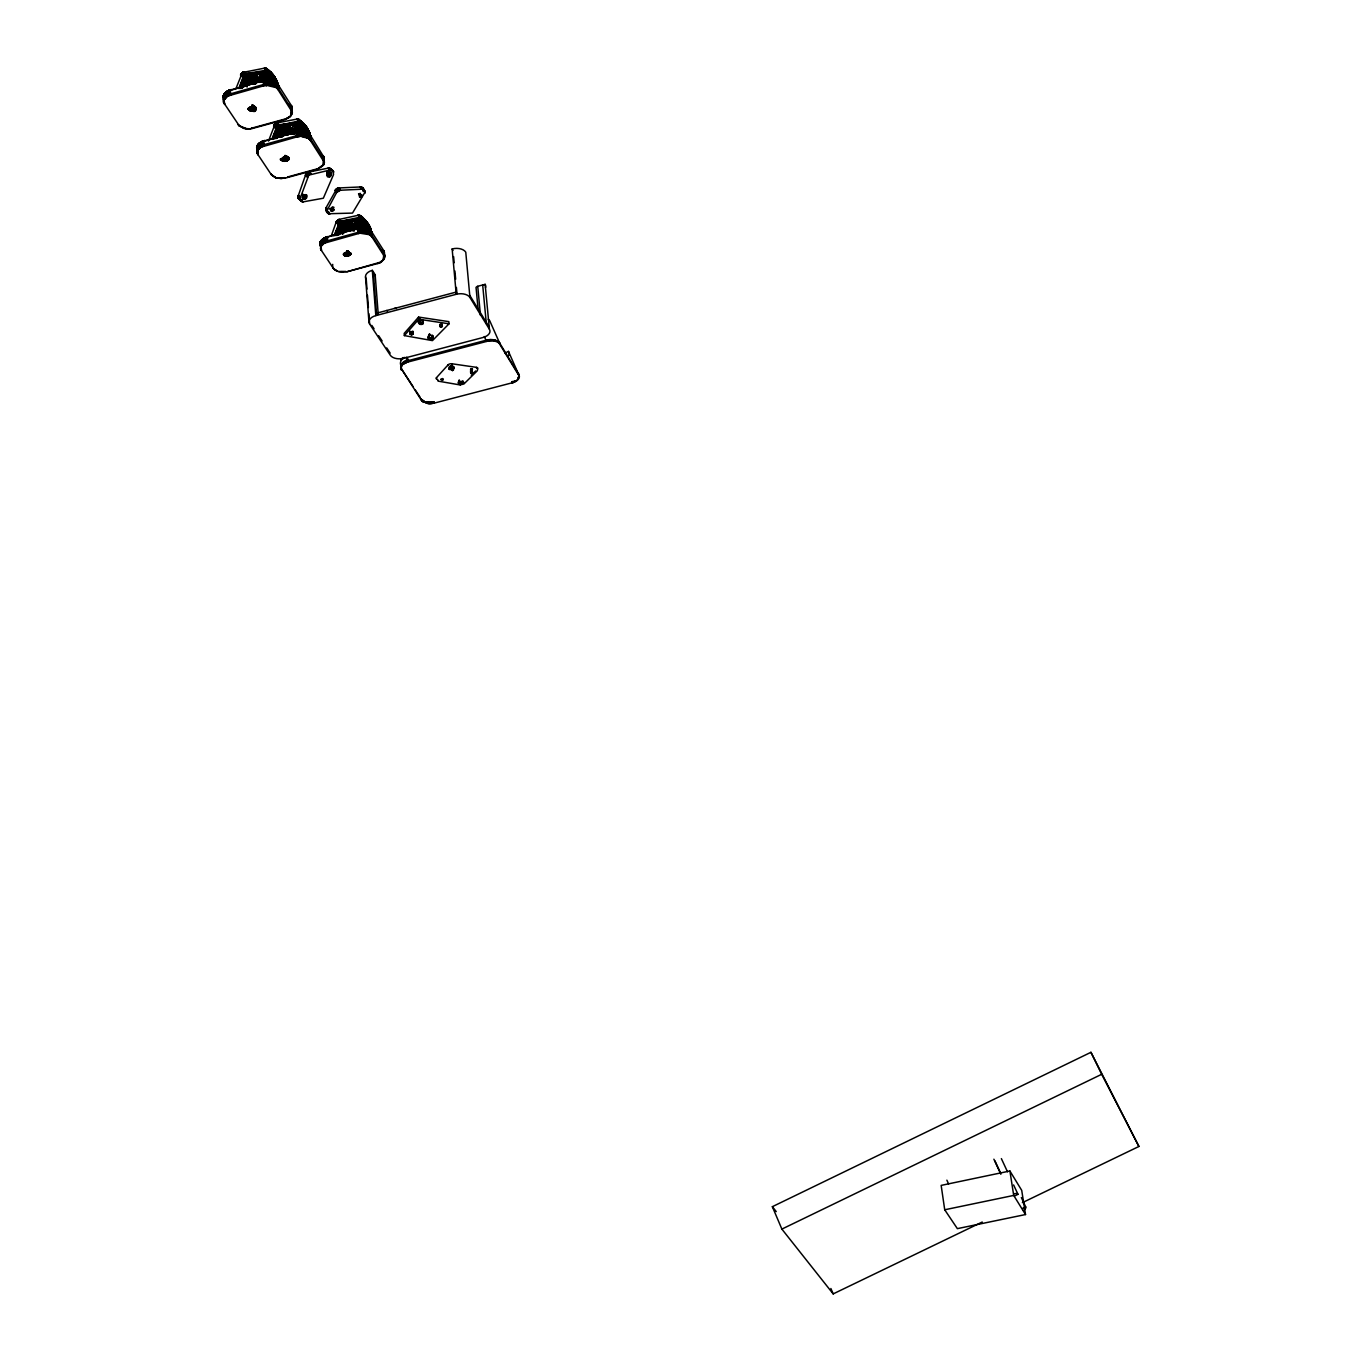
<?xml version="1.0" encoding="UTF-8"?>
<svg xmlns="http://www.w3.org/2000/svg" width="1362" height="1362" viewBox="0 0 1362 1362"><rect width="100%" height="100%" fill="white"/><g stroke="black" fill="none" stroke-linecap="round" stroke-linejoin="round"><path stroke-width="1.5" d="M281.321 159.354C283.756 163.798 293.647 159.116 285.867 155.949C294.09 159.252 282.547 164.393 280.623 158.86C277.525 160.784 294.294 162.895 286.02 156.17C293.034 158.877 285.424 162.742 282.428 160.682C284.556 162.453 292.524 159.337 286.105 156.358M329.144 213.953L326.131 210.429L325.841 208.131L336.84 188.62L339.172 187.905L340.5 190.237L362.122 189.199L364.199 190.016L365.05 192.11L352.486 213.085L328.548 213.732L327.118 211.995L327.544 209.51L336.635 192.451L340.5 190.237M381.326 249.757L384.356 252.072L381.513 250.387C387.455 253.145 383.982 263.053 377.563 263.547L346.408 271.889L338.763 271.838L333.775 268.961L320.887 249.655L320.189 242.061L325.399 237.448L358.598 228.186C366.412 225.581 369.425 231.387 371.86 236.818L383.59 255.188C384.288 262.951 385.446 254.983 383.761 250.642L371.537 231.574L367.468 227.829L363.092 228.186M368.404 224.236L370.294 227.777L370.209 230.944L368.591 224.458L365.084 222.772L358.189 215.298L338.917 219.452L336.21 222.074L331.204 236.103M252.191 105.657L256.209 108.926L252.191 105.657L255.613 109.249L253.366 110.867L248.65 109.113L250.54 110.867L255.937 109.215L253.281 105.981C263.326 118.971 235.626 104.329 256.158 108.092C256.226 110.492 251.817 111.616 249.655 110.458C249.229 111.497 262.56 109.369 252.123 105.129C265.999 115.191 236.699 109.505 254.439 106.934M310.264 136.983L310.093 134.583L307.046 132.114L309.957 134.583L324.02 157.328L323.696 164.496L317.635 169.246L284.811 178.252L276.844 178.167L271.566 175.051L257.707 154.264C254.813 149.888 259.853 145.428 263.956 144.678L297.222 135.536L305.973 136.03L310.706 139.179L323.611 159.388L324.411 162.129L323.339 165.091L323.356 160.818L310.23 140.235L308.782 130.752M328.548 213.732C326.165 212.149 324.514 204.334 327.391 209.833M371.707 234.043L370.736 233.004C372.575 231.846 368.983 220.797 363.501 220.491L360.811 220.457C355.788 222.04 361.253 231.234 364.25 225.99L370.175 227.556L371.077 235.83L371.213 231.131L368.234 227.301L370.839 229.497L368.149 227.573L371.026 230.28L370.992 232.34M272.366 75.778L270.953 72.203L267.548 69.956L246.25 73.633C233.191 72.118 247.543 78.673 246.624 84.802C251.374 82.724 242.828 70.024 240.495 75.046M244.19 74.689C247.101 76.612 251.953 73.786 253.826 79.319L265.879 78.911L269.063 76.306L272.4 77.464C275.652 78.094 276.861 79.762 275.907 82.588C277.678 86.538 270.119 69.7 267.088 69.224C257.486 64.423 282.036 81.124 275.413 83.184L271.549 74.757L264.688 68.117L242.402 72.526L235.966 88.564M275.55 82.878L278.291 86.504L276.724 80.545L277.32 86.402L276.554 80.273L272.826 78.315L269.472 72.561L264.109 68.287M273.558 126.223C275.754 120.946 284.096 133.459 279.908 135.57C281.083 131.791 269.165 125.627 276.844 122.955L296.831 119.124C300.457 123.738 306.944 126.87 308.459 131.467C308.101 136.013 309.497 135.604 307.335 130.667C307.608 121.031 292.83 123.125 299.061 130.905C296.78 137.783 308.663 137.494 310.706 139.179M347.787 255.75L345.829 253.349L348.604 255.426L346.05 253.111C351.788 255.017 346.459 257.895 345.114 253.911C341.164 254.03 355.159 258.695 348.042 251.391L350.664 253.741L350.102 255.12L346.731 256.124L343.905 255.052L344.688 253.179L347.599 252.31L350.579 253.145L350.306 254.949L344.875 255.818L350.477 254.405L350.426 252.991L348.025 252.31L344.807 253.111L343.82 254.864L344.688 253.179L347.702 252.31L349.779 252.617L346.016 252.566L343.786 254.405L346.169 255.869L349.949 254.813L346.935 251.272L350.63 254.592L348.417 255.903L344.637 255.715L349.557 255.086L346.714 252.089L348.876 255.647L347.446 255.988L345.607 253.553M418.372 321.415C419.819 326.625 417.504 318.861 418.73 322.93C421.539 327.987 424.944 318.197 422.629 324.156C413.248 324.19 423.378 318.146 423.207 321.755M423.139 320.751L422.084 322.879L418.815 321.994M427.923 337.708C428.247 340.823 435.976 335.188 432.316 338.797C425.54 340.194 429.932 335.103 429.558 334.303L429.49 335.41M301.751 132.216L303.522 131.399L307.965 132.437L308.868 135.587L308.885 131.075L305.241 129.203L303.896 126.717L301.002 126.36L297.75 128.675L286.292 129.662L283.228 126.002L278.597 127.109L275.124 123.925L268.467 141.103M309.566 132.54L308.885 131.075L309.957 134.583M358.189 215.298L360.777 215.809L361.662 218.652M363.773 220.116L363.058 217.818L360.947 217.035L341.556 221.104C329.161 219.214 342.901 226.739 342.271 231.71C347.855 228.373 331.068 215.128 342.066 221.58L361.645 218.397C366.123 218.465 367.025 223.64 361.866 217.12M370.498 230.331L369.868 226.943L366.429 225.224L365.084 222.772L348.28 225.803C346.561 220.797 342.049 224.304 339.632 222.142M370.617 228.646L369.868 226.943L371.094 233.498M360.607 217.052L369.357 228.595L370.243 232.272L369.63 226.33M298.193 196.911L298.499 195.089L298.618 198.886L301.581 199.993L299.146 199.09L298.193 196.911L301.087 201.167L302.994 201.882L323.339 198.222L333.537 174.574L333.077 170.727L330.217 169.961L308.782 175.119L300.338 197.813L300.287 199.976L302.687 201.865M252.583 110.611L250.523 108.568L252.634 110.986L249.978 108.892L251.902 111.02L249.689 110.339L249.127 108.228L248.718 109.3L250.131 107.411L252.821 106.781L255.29 107.257L252.14 106.832L249.246 108.092L253.826 106.832L256.039 109.011L252.174 105.385C262.219 116.076 249.042 101.537 248.854 109.794M291.162 115.464L292.013 109.964L278.427 88.513L275.43 85.806L270.868 84.24L263.717 84.461L228.731 94.353L223.913 98.319L223.964 103.291L224.798 104.448L223.232 95.902L226.943 91.475L263.836 80.409C272.366 78.043 275.771 82.776 277.95 89.586L291.536 111.003L291.706 114.272L289.578 117.268L285.594 119.379L250.948 128.896L243.475 128.386L238.027 124.538M241.125 87.015L244.7 79.456L246.999 77.413L251.749 76.936L253.434 78.69L264.415 76.749L267.599 74.178L274.017 75.863L276.537 80.545L276.214 83.678L273.302 76.442L268.91 70.705L244.666 75.114M309.906 135.536L309.259 131.825L306.79 129.696L308.987 131.518L308.493 138.601L308.953 137.511C309.872 131.314 301.172 130.514 296.678 131.603L260.465 142.414L256.686 147.062L258.286 155.013L257.077 145.87L260.806 142.533L258.746 143.64C259.87 145.308 259.035 151.727 256.992 150.28L257.605 153.497L256.635 147.471M349.762 254.949L350.34 254.149L346.969 251.017L350.817 254.217L348.127 251.749C355.073 256.635 346.391 249.348 344.041 253.843C343.956 251.051 354.767 259.189 346.425 252.617L349.881 255.273L346.901 251.544L350.443 254.643L350.392 253.247L347.855 251.068L350.749 254.405L346.935 251.272M367.757 228.39L371.009 230.91L371.69 233.617L369.868 226.943M368.881 227.079L366.957 223.419L370.004 234.962L370.43 233.906C371.451 228.424 363.041 227.42 371.298 231.557M276.861 177.673L281.117 178.694L284.964 177.69L276.282 178.013M453.103 366.191L450.26 365.901L449.239 368.574L452.593 370.141L453.904 367.927L453.325 370.243L449.068 369.051L450.72 366.838L454.125 367.995M459.079 381.462C470.06 380.202 455.725 389.6 459.113 380.339M275.958 79.149L278.188 86.64L276.469 79.966L276.52 82.265L275.635 80.613M272.689 138.805L276.639 128.539L278.75 126.257L298.414 123.176L303.845 132.369L308.238 133.34L308.272 132.437L308.765 135.383L308.51 134.174M458.994 381.564C457.768 379.589 459.709 387.829 463.25 382.637C465.123 379.011 457.274 386.995 459.079 380.424M300.338 199.891L298.176 197.745M248.735 109.505L248.888 108.688M273.626 81.397L271.617 80.63L274.171 81.618L273.932 86.436L273.626 81.397C269.574 80.154 279.925 82.776 276.35 86.402L275.873 87.508L266.526 85.329L266.067 79.983L230.28 90.079C227.692 91.441 227.386 99.852 223.436 99.562L223.981 102.456L223.096 96.736M251.544 111.02L249.433 109.079L251.204 110.986M300.236 199.244L298.227 196.196L300.27 198.188M288.267 159.541C287.774 161.789 284.266 160.835 283.619 158.673C280.402 160.903 290.378 162.521 283.858 158.452C294.652 166.266 277.661 149.19 288.625 159.456C273.387 151.522 297.274 166.198 284.998 156.289L288.114 159.694M276.35 86.402L276.299 87.815L276.537 83.048L274.528 78.213M308.953 137.511L308.902 138.89L309.361 137.817C312.92 133.919 301.24 130.973 306.808 132.829L307.097 137.8L307.318 133.067L303.794 131.654L306.28 132.608L306.586 137.579L307.046 136.438M368.234 227.301L370.941 229.889L368.046 227.846L370.89 230.297L369.613 227.233L370.243 232.272L368.898 229.872L368.353 230.621M368.234 230.57C368.302 228.493 366.582 215.792 359.789 219.333L341.096 222.619L339.036 224.815L335.154 234.553M320.887 249.655L320.598 245.228L324.922 241.517L358.036 232.391C361.883 231.557 369.204 230.961 370.379 235.234L370.549 230.655L367.195 228.901L371.281 231.846L371.69 233.617L371.162 231.268L368.864 229.361L371.4 232M302.024 122.835L308.118 134.14L302.517 124.197L298.772 123.55C305.905 120.094 306.467 130.156 307.591 134.242M363.501 229.395L368.012 229.633L367.961 228.135L369.749 230.893L369.613 227.233L370.464 228.186L370.89 229.684L368.302 226.79L370.515 228.339L367.978 225.734L370.515 228.493M367.144 225.496L367.485 223.198L366.089 220.984L360.147 219.708L365.135 228.356L369.34 229.242L369.749 230.893M369.477 229.65L369.068 228.356L370.141 231.983M274.392 79.796C275.924 76.63 272.638 73.82 269.812 73.463L266.952 73.378C261.64 75.029 267.327 84.648 270.476 79.064L275.311 79.932L277.201 81.618L276.554 80.273M305.922 127.96C308.084 128.437 304.492 123.874 302.262 124.385L299.47 124.317M360.811 220.457C362.871 217.103 368.115 222.346 365.748 222.04M433.15 337.589L432.793 335.801L431.345 339.189L430.852 337.776L428.468 337.095L429.251 334.354M461.377 383.284L461.65 384.697L460.782 383.267M282.581 159.269L285.458 161.244L280.759 159.031C287.11 163.866 278.733 158.469 284.249 157.362C289.953 157.617 285.799 156.579 282.802 157.958C281.849 160.801 281.866 161.703 282.564 158.111C286.037 154.212 293.834 162.793 284.998 155.745L288.693 158.69M239.576 88.07L243.56 77.498L246.028 75.012L268.212 71.216L270.476 71.777M241.857 72.969L244.087 71.777L247.271 74.621L269.216 72.731C272.519 72.322 276.809 79.115 274.647 79.047M276.775 86.725L276.69 88.138L277.167 87.049C280.742 83.661 270.323 80.46 275.192 82.146L275.43 87.219L275.907 86.095M308.272 132.693C307.931 130.139 310.178 132.54 309.94 134.191C305.548 131.433 311.183 128.028 302.841 125.134L300.117 125.117L296.984 127.636L286.292 129.662L283.619 126.462L278.597 127.109M452.269 370.532L449.205 367.297L449.29 369.374M292.166 108.79L291.587 105.913L277.78 84.189L273.439 81.516M309.361 137.817L309.276 139.213L309.736 138.141C313.243 134.804 302.96 131.569 307.812 133.323L308.05 138.311L308.51 137.221M350.885 253.758L347.787 250.983C350.817 255.239 352.52 251.851 346.408 252.498C339.819 253.179 349.404 258.899 344.858 254.047C350.698 259.035 340.108 253.485 346.101 252.566M346.527 255.954L344.348 254.234L346.527 255.869M370.822 234.179L370.736 235.524L370.43 233.906M345.148 255.92C339.649 254.285 350.034 251.493 347.702 252.31M260.806 142.533L258.388 143.997L258.61 147.607C263.394 150.007 258.61 140.712 263.734 141.052L303.147 130.429L307.301 131.433L309.736 133.595L307.267 131.246L310.042 134.361L306.944 129.85L307.931 131.348L307.08 127.739L302.024 122.291L283.228 126.002L288.318 134.344L283.977 126.955L281.185 126.751L277.133 122.886L274.937 124.061M326.539 210.446L327.527 211.519M309.668 134.327L308.289 129.969L304.816 128.351L302.058 128.113L298.755 130.343L287.024 130.905L285.254 129.049L282.326 129.135L280.317 129.748L281.747 136.983M306.178 196.451C298.806 202.836 308.476 192.519 304.867 195.141M277.167 87.049L277.065 88.496L276.248 80.511L276.299 84.018M309.736 138.141L309.634 139.537L310.093 138.464C313.464 134.872 302.653 131.518 308.697 133.885M330.625 174.421C321.943 171.306 335.086 182.133 328.14 172.242M368.557 225.649L366.667 221.717M345.948 271.447L339.325 271.464M277.473 82.452C273.336 77.549 280.538 83.95 277.678 89.211L278.171 88.138C282.036 84.086 270.051 80.869 276.537 83.048M284.062 161.261L282.053 159.405L283.824 160.988M368.489 225.973C370.481 226.773 367.348 223.215 365.561 223.572L362.871 223.317L359.857 225.769L348.655 226.398C343.343 219.418 336.142 230.553 335.767 235.371M289.033 158.945L284.998 155.745M308.987 131.518L309.514 132.386L305.463 129.39C310.366 135.213 307.557 127.313 304.373 127.517L301.564 127.228L298.431 129.782L286.667 130.275L284.964 128.505L280.027 129.186L278.989 127.602M361.39 189.182L359.891 186.883L362.837 187.956L363.279 191.378L363.416 188.365L361.151 186.917L338.695 187.956L335.171 190.374L336.499 192.706M248.905 109.13L251.136 110.816M275.958 82.656L276.145 83.542M309.702 133.153L307.063 130.037C310.502 132.999 312.817 140.848 306.91 132.386L310.178 135.008L306.91 132.386M277.542 87.406L277.388 88.836L277.865 87.764M310.093 138.464L309.957 139.877L310.417 138.822M306.552 132.931L310.485 136.779L306.739 132.659L310.076 136.728L309.77 135.842M371.179 234.485L371.366 236.154L371.537 231.574L368.864 229.293M431.158 338.832L430.647 337.759M250.966 110.714L249.161 109.13M284.743 160.937L282.053 159.405M345.829 255.835L344.109 254.285M518.224 378.432A10.385 6.248 -14.2 0 0 518.445 373.903L499.718 343.156A10.487 6.129 -4.9 0 0 487.63 339.853L406.608 361.066L401.943 363.892L400.871 367.842L402.556 364.658L407.017 362.258L487.766 341.13A10.521 6.418 -14.1 0 1 499.769 343.411L489.741 320.751A10.436 6.572 -23.6 0 0 488.209 319.236M368.098 225.905L370.396 228.152M371.503 234.792L371.639 236.477L371.809 231.915L368.847 230.161L369.783 230.706M251.017 108.16L253.4 110.543L251.255 107.921L255.017 110.101L252.123 106.219L255.733 109.062L255.256 109.93L251.8 107.104L255.035 107.121L251.459 106.951M344.637 255.715L343.888 254.405M299.129 135.264L298.721 136.592L298.295 131.263L297.597 131.791C296.575 143.844 304.339 130.326 298.874 131.637L299.351 136.523L299.759 135.213M246.488 128.998L250.319 128.981M298.125 197.064L300.219 198.546M370.021 233.634L369.579 234.707L360.062 233.208L359.636 227.948L325.739 237.567L323.696 238.469L324.275 243.202L321.091 246.403L321.466 250.404L320.07 242.436L325.007 237.686L322.811 239.031L323.407 243.747L322.402 239.32L324.633 237.941M277.371 138.09L279.465 135.298L279.176 132.897L273.677 125.9M240.563 74.859C245.637 75.319 244.888 85.755 248.19 83.167M338.678 234.877C348.621 229.991 334.269 224.134 337.299 220.542M343.53 271.736L341.096 271.702M244.224 86.691L247.986 81.89M277.354 82.486C278.665 86.283 276.009 77.242 274.903 79.694M277.303 137.562L281.015 132.897M341.896 232.068L340.84 226.79L336.295 221.921M279.516 135.962L279.568 134.583L282.155 133.238L286.599 133.153L287.569 134.259L286.173 131.331L281.015 131.518M246.454 85.006L246.948 83.184L249.859 82.129L253.69 82.163L255.63 84.155C253.57 76.374 249.144 79.422 245.552 76.051M244.121 86.164L247.833 81.26M276.18 138.549L280.878 132.267M338.593 234.417L343.207 228.527M421.369 324.411L421.335 322.964M333.928 209.493C324.36 214.072 338.644 206.139 332.192 207.16M368.046 227.846L371.111 230.706L368.574 229.872L371.605 232.902L368.557 230.212L369.613 231.846M239.337 87.815L244.394 75.353M277.15 84.308L277.559 82.827M272.434 138.549L277.456 126.428M334.916 234.298L339.836 222.789M327.544 209.51C325.297 204.147 325.178 212.302 327.816 213.221M413.095 333.809C407.238 330.438 413.81 338.968 412.822 331.119M242.981 87.27L247.663 80.647M255.613 109.249L252.055 106.525L255.324 109.386M276.06 138.09L280.708 131.671M337.47 235.456L343.02 227.931M377.563 263.547L380.185 262.56M245.943 76.544L251.051 75.897L253.434 78.69L265.181 77.804L268.212 75.012L270.936 74.995L274.324 76.425L276.35 80.017M430.732 338.849L430.256 337.691M362.905 219.776L360.487 220.082L358.989 221.904L359.789 219.333L362.547 218.941M302.602 197.235C301.802 200.827 306.995 199.261 307.012 196.639C307.761 191.872 299.282 197.03 304.356 198.477M369.357 228.595L368.864 225.053M301.666 123.653L299.129 123.925L297.563 125.832L298.397 123.227L301.036 122.955L305.309 125.866M346.987 271.753L377.683 262.968M327.101 174.983C326.267 178.575 331.443 177.043 331.477 174.421C332.294 169.858 324.156 174.319 328.463 176.192M378.244 262.815L379.862 262.202M271.753 74.723C274.29 74.791 268.706 70.449 266.594 72.986L265.011 74.91L265.879 72.22L267.905 71.318L271.14 72.475L275.788 79.915M298.176 196.349L300.338 197.813M339.172 187.905L335.171 190.374M350.562 253.69L348.093 251.544C352.86 253.962 349.251 256.941 346.714 252.089M265.403 80.443L264.756 80.528C267.514 97.775 266.305 67.759 265.879 85.397L266.288 84.035M423.224 321.926L422.867 320.274M310.008 134.157C307.25 131.314 308.765 133.221 305.973 127.245M265.624 84.103L263.99 85.721L263.479 80.784L264.381 80.256L263.99 85.721L228.51 95.851L227.454 91.203L229.293 90.301L226.943 91.475L227.505 96.396L226.467 91.782L229.769 90.079L227.982 90.931M281.185 126.751L282.649 129.118L285.526 129.594L287.348 131.552L297.342 131.501L296.865 136.915L261.504 146.994L260.465 142.414L262.747 141.205L259.546 142.993L260.142 147.845L259.138 143.316L263.206 140.984L259.546 142.993M317.074 169.416L323.696 164.496M358.955 228.578C363.892 226.858 357.457 240.24 358.359 228.697L359.108 228.067L358.887 233.447L324.275 243.202L323.237 238.742M453.818 367.042L452.048 369.085M369.868 227.301L369.477 226.518L369.97 227.454M453.921 368.098L453.767 366.787M317.806 168.667L318.929 168.275M264.977 84.206L264.603 85.585L264.347 84.325M297.852 135.417C295.86 140.439 297.58 129.611 295.758 132.199L296.269 137.068M359.823 232.017L359.466 233.311L359.227 232.119M241.84 88.496L248.122 79.728L252.838 79.149L255.477 83.422L253.247 80.324C246.011 77.345 247.543 86.606 253.86 83.44L253.57 81.55L248.173 81.107M363.143 219.605L359.789 219.333L358.836 222.449L359.67 222.108M285.016 119.55L290.225 116.349L292.251 113.267L291.928 106.713L288.863 104.687L291.774 106.321L288.71 104.346M252.345 128.079L251.085 128.334L285.169 118.971M275.907 137.647L279.193 132.114L281.832 130.565L285.765 130.156L287.637 132.233L297.818 132.625M298.244 195.975L300.423 197.439M282.683 160.818L281.117 159.269L283.109 161.056M280.742 126.206L298.414 123.176L297.393 126.377L298.278 126.036M337.35 235.064L341.368 228.561L343.769 226.943L347.855 226.415L350.443 231.097C348.246 223.93 344.535 226.671 340.943 223.47M265.624 73.054L264.841 75.472L265.726 75.114M298.482 135.332L297.478 136.779L297.222 135.536M421.181 324.377L421.198 322.93M359.398 220.61L358.649 222.993L363.722 220.286M285.765 118.8L290.617 116.213L291.008 111.616M298.006 124.487L297.205 126.938L302.517 124.197M341.709 224.441L352.588 220.831L359.091 221.495L358.444 223.657L348.28 225.803L345.352 222.329L359.551 220.133M268.859 71.88L265.879 72.22L264.654 76.051L270.068 73.276M359.551 228.475L360.692 227.812L360.675 233.14L360.436 231.932M282.547 160.75C278.086 154.876 295.894 160.427 285.833 155.898M274.205 137.8L277.763 130.463L280.027 128.471L290.072 126.836L290.838 124.572L297.665 125.406L296.984 127.636L290.838 124.572L283.619 126.462M283.449 160.835C278.223 158.418 287.688 155.251 288.778 158.571M247.271 74.621L251.085 75.863L258.099 73.565L265.113 74.484L264.415 76.749L258.099 73.565L250.285 74.927L254.796 81.294L263.138 81.669M358.989 221.904L359.33 220.865M360.164 228.39L361.236 227.76L361.27 233.072L361.049 231.863M297.563 125.832L297.92 124.742M319.457 168.037L323.135 165.466M265.011 74.91L265.369 73.82M299.334 131.501L302.739 129.492L309.412 132.42L306.944 129.85M360.777 228.322L362.02 228.254L361.883 233.038L361.679 231.812M249.757 110.288L248.003 108.858L250.233 110.782M266.05 80.375L267.378 80.307L267.173 85.295L266.952 84.001M337.623 220.218L339.257 219.384L343.003 222.585L359.789 219.333L352.588 220.831L351.856 223.01L341.334 223.947M428.826 338.304L428.741 337.214M238.759 88.513L243.934 74.927M458.841 382.654L458.943 384.135L459.113 382.773M460.577 384.629L460.594 383.216M428.57 338.593L428.468 337.095M368.847 229.599L368.676 234.23C371.588 227.829 358.359 225.088 362.496 233.021L362.292 231.795M273.864 85.057L273.387 86.215C276.197 79.728 264.126 77.311 267.82 85.278L267.599 83.984M271.872 139.23L276.997 126.002M304.816 135.689L304.356 136.864L303.283 131.501L304.56 132.063L305.514 137.17C309.242 130.956 296.575 128.641 300.627 136.472L300.406 135.196M258.099 73.565L257.316 75.863L246.335 77.055M368.642 232.919L368.2 234.026L367.859 229.191L365.901 228.339L367.331 229.003L367.161 233.651L366.787 228.833L364.931 228.067L365.493 233.26L365.067 228.458L363.926 227.88L364.318 233.089L362.854 227.76L363.109 233.021L362.905 231.795M304.22 135.553L303.76 136.745L303.351 131.808L302.211 131.297L302.517 136.558L301.104 131.178L301.257 136.472L301.053 135.196M428.553 338.168L428.094 336.329M273.285 84.853L272.809 86.027L272.468 81.005L270.595 80.307L271.021 85.568L270.629 80.562L269.506 80.086L269.761 85.38L268.365 79.949L268.467 85.278L268.263 83.984M363.688 230.025L367.757 228.731L367.672 227.284L364.454 226.45L361.253 228.629M458.943 383.709L458.483 381.922L458.33 383.284M333.962 236.001L339.376 222.364M364.148 231.863L363.722 233.055L363.535 231.812M302.347 135.264L301.904 136.506L301.7 135.23M307.506 177.128C302.228 175.783 309.395 169.041 311.013 173.842M371.4 232.919L371.639 233.821M269.574 84.052L269.114 85.312L268.927 84.001M307.318 133.97L307.08 133.067M305.394 175.289L308.612 172.089L328.446 168.088L331.443 169.654M252.174 105.385L256.107 108.824L253.196 105.793M306.842 133.714L306.808 132.182M365.408 229.344L365.135 228.356L367.468 227.829L367.348 226.45M280.623 158.86L282.343 160.699L282.07 158.588M365.339 232L364.914 233.174L364.744 231.915M268.995 80.733L270.663 79.541L275.635 80.818L271.361 81.499L274.664 82.231L274.647 83.831L272.604 77.089M303.607 135.434L303.147 136.643L302.977 135.349M325.739 208.761L327.05 211.11M336.465 221.614L341.317 227.045L342.662 233.753M270.868 84.24L270.391 85.466L270.221 84.138M306.586 132.778L306.518 131.314M300.542 197.064L298.448 195.226L305.718 174.54L308.902 172.004M271.498 82.009L274.409 81.328M364.931 228.067L366.225 228.697L366.072 233.379L365.935 232.102M276.128 83.354L274.664 82.231M367.059 232.374L366.616 233.498L366.497 232.238M241.687 88.104L247.237 79.456M270.595 80.307L271.872 80.835L271.634 85.687L271.481 84.359M364.812 227.403L367.161 226.943L366.991 225.615M274.171 81.924L274.102 80.46M274.784 138.89L280.266 130.497M282.206 160.512C278.137 156.732 297.801 155.608 282.172 158.469M368.132 232.732L367.689 233.821L367.604 232.544M272.706 84.665L272.23 85.84L272.111 84.495M303.981 132.88L306.297 131.859L306.178 130.463M306.518 136.217L306.058 137.358L305.156 132.216L303.283 131.501M369.579 233.379L369.136 234.451L369.119 233.14M449.664 369.613L449.698 368.2M451.861 370.072L451.895 369.051M305.82 174.387L307.931 176.209M337.197 234.69L342.594 226.773M307.199 131.263L306.91 127.892M269.472 72.561L268.569 72.016C264.603 71.301 271.378 82.265 273.881 81.005L273.779 79.592M308.05 136.949L307.591 138.056L307.557 136.677M239.814 88.343L245.262 76.272M274.171 81.618L272.57 81.039L274.698 81.873L274.46 86.674L274.409 85.295M273.83 125.593L278.188 130.037L279.908 135.57M275.43 85.806L274.954 86.93L274.92 85.534M310.178 135.008L307.216 131.535M272.911 139.077L278.325 127.33M303.522 131.399L305.99 130.956L305.82 129.611M306.79 129.696L309.191 131.722L305.633 126.121M277.916 85.738L277.763 84.035M369.477 226.092L366.599 224.798L366.804 226.075L364.454 226.45M369.357 227.931L366.327 225.394L369.357 227.931L366.906 223.76M308.204 132.369L307.335 130.667L310.093 134.583L309.753 133.697M383.59 255.188L384.033 254.166L371.809 235.115M371.86 236.818L372.047 232.255L369.085 230.433L371.537 231.574M384.237 254.507L383.795 255.528L384.033 254.166M308.97 132.301L306.348 127.551M240.035 88.615L245.654 76.749M269.233 81.362L273.558 80.086L273.421 78.741M323.152 160.444L323.611 159.388M335.375 234.809L340.67 223.674M310.485 140.592L310.451 135.553L307.88 134.412L310.706 135.928M247.833 108.705L249.569 110.254M291.11 110.237L291.349 105.538M412.907 331.647L409.758 331.63L409.962 333.928M277.95 89.586L278.427 88.513C281.798 84.836 270.783 81.175 277.303 83.746L278.052 84.972L275.09 82.997M273.983 137.477L278.716 127.824M240.716 74.535L245.671 80.035L246.982 86.879M291.826 109.556L291.349 110.611L291.587 105.913M226.177 93.365L226.773 92.327L224.509 93.484L225.156 98.404L224.219 93.876L226.773 92.327M292.013 109.964L292.353 112.842M308.663 135.042L308.68 133.306M305.446 128.794L305.633 130.071L303.147 130.429M358.359 228.697L358.308 233.583M335.58 235.081L341.062 224.151M325.841 208.131L327.084 210.787M366.191 224.015L360.47 226.875L349.319 227.658L347.616 225.871L342.645 226.058L343.939 230.927L349.2 231.2L348.689 229.344L343.667 229.003M384.731 256.328L384.407 254.864L384.203 258.048L384.118 251.34M273.03 77.906L273.2 79.2L270.663 79.541M369.306 228.203L367.127 223.436L364.59 221.989L362.054 222.057L359.176 224.679L346.833 224.032L345.744 222.789M307.931 130.224L308.748 131.314M241.329 87.372L246.692 78.315M278.137 85.789L276.077 83.235M449.681 369.204L449.409 368.012M281.645 159.422L281.968 160.375M422.629 323.594L422.526 322.505M274.426 138.158L279.721 129.373M384.629 257.452L384.016 258.78L383.761 250.642M324.02 157.328L323.781 163.934L323.764 156.545M305.02 127.977L299.061 130.905L287.348 131.552L283.977 126.955L279.363 128.113M383.471 259.853L383.931 255.035M241.517 87.73L246.982 78.877M298.244 198.052L302.381 201.814M335.954 235.66L342.066 225.683M275.669 125.117L275.107 125.917L275.856 124.963M241.074 73.923L245.552 78.485L247.339 84.24M274.613 138.515L280.01 129.918M324.207 163.338L323.679 164.325L323.815 160.12M384.39 258.184L384.22 258.542M343.003 222.585L344.875 225.428L347.361 225.326L348.995 227.028L360.181 226.313L365.748 223.232M301.479 199.618L302.994 201.882M324.071 163.729L323.526 164.7L323.645 160.512M298.346 198.341L300.713 200.725M337.044 234.332L342.339 226.228M291.247 115.259L291.519 114.868M323.339 165.091L323.901 164.121M306.45 173.536L308.544 175.375M298.465 198.631L301.547 201.508M302.058 128.113L304.577 127.177M383.778 259.257L383.216 260.193L383.726 255.392M244.7 79.456L246.028 77.259M298.618 198.886L300.185 199.584M247.986 80.494L247.288 78.69L248.991 78.128L252.345 78.009L254.183 79.949L266.203 79.473L272.162 76.289L274.818 77.242L276.605 80.664L273.473 75.88M277.763 130.463L279.074 128.317M340.159 226.705L341.419 224.645M362.871 223.317L365.288 222.466M287.961 160.137L284.76 157.141M368.761 226.722L369.306 228.407L367.672 227.284M306.688 173.28L308.782 175.119M253.758 110.441L251.8 107.104L255.188 109.845M284.283 157.958L287.552 160.529L284.471 157.686L287.229 160.563L284.079 158.213L286.701 160.546L285.884 161.091L283.619 158.673M301.564 127.228L306.671 127.279M330.302 208.709L332.005 207.705L333.741 210.02M418.968 320.07L420.875 319.542M420.364 320.547C416.67 321.245 422.765 321.228 420.262 319.474M349.983 254.626L346.816 251.817L350.375 254.336M269.063 76.306L271.685 75.506M401.109 365.561L400.99 365.391A10.266 6.452 -22.6 0 1 401.347 360.215L401.024 359.619A10.436 6.555 -22.5 0 1 403.101 357.525M277.252 81.771L274.732 79.234M308.476 130.207L309.566 132.71L307.301 130.973L307.812 131.688M367.485 223.198L365.493 221.768L362.326 222.466M432.094 337.333L432.316 338.797L432.18 337.214M324.377 162.538L323.356 155.796M462.382 382.858L462.45 384.407L462.263 382.977M303.59 125.644L301.002 126.36M422.424 322.675L422.629 324.156M335.324 190.118L336.635 192.451M308.238 131.978L307.676 130.786M271.174 74.74L265.181 77.804L251.885 76.783L250.676 75.421M371.111 230.706L367.91 228.118L371.077 230.484M418.577 317.074L404.173 333.435L404.361 335.597L432.435 340.619L449.051 323.798L448.847 321.636L418.577 317.074L418.747 319.236L404.361 335.597M275.124 123.925L277.133 122.886M436.47 379.011A2.469 1.43 -4.3 0 1 436.487 377.649L448.081 364.863A3.269 1.89 -4.4 0 1 451.963 363.773L476.428 367.348A2.128 1.226 -4.7 0 1 477.534 369.119L477.619 369.97M325.722 209.067L328.276 213.579M263.479 80.784L263.377 85.874M364.267 221.002L358.819 224.168L353.371 224.73L354.273 222.5L359.091 221.495M224.509 93.484L228.85 90.539L227.454 91.203M365.561 223.572L363.126 223.743L360.181 226.313L348.655 226.398L346.101 223.181L343.428 223.113M271.94 76.63L269.318 76.749L266.203 79.473L253.826 79.319L251.885 76.783L257.316 75.863L251.085 75.863M304.373 127.517L301.819 127.67L298.755 130.343L286.667 130.275L285.611 129.015M341.607 230.161L343.343 229.139M303.062 124.912L297.376 128.147L291.638 128.641L287.518 127.313L282.326 128.505M471.269 375.299L475.661 370.958M463.727 384.152L477.296 370.77M279.465 135.298L281.219 134.174M274.46 124.572L279.431 129.577L281.117 137.187M270.629 73.991L264.807 77.276L258.933 77.719L259.921 75.404L265.113 74.484M341.828 230.178L341.845 231.421L343.547 230.382M400.973 359.687L401.024 359.636A11.066 6.435 -3.9 0 1 404.752 357.491M361.662 196.758L362.275 195.396L361.288 194.8L359.347 196.775L361.662 196.758L360.198 193.285M268.484 79.541L270.034 78.128L272.826 78.315L266.782 80.647L254.66 80.954L252.719 78.026M301.002 130.411L302.534 129.032L305.241 129.203L302.739 129.492M362.36 226.415L363.824 225.088L366.429 225.224L360.76 227.454L349.472 227.999L347.65 225.241M286.395 160.648C285.271 161.601 288.608 160.137 283.858 158.452M371.094 231.336L368.847 230.161L369.851 231.234L369.851 230.11M487.63 339.853L487.749 341.13A10.743 6.282 -4.9 0 1 499.037 343.02L499.752 343.428M282.223 158.435C284.879 154.757 292.932 161.125 285.543 155.66M369.511 227.352L364.982 220.099L369.034 226.432M319.9 243.202L322.505 240.989L319.968 242.811L321.262 250.063M428.672 335.835L428.877 334.524M370.924 230.501L371.247 231.353M251.817 106.866C245.518 108.994 256.652 104.738 255.903 108.517M363.501 220.491L358.444 223.657L352.588 220.831M319.968 242.811L322.573 240.648L320.07 242.436M277.252 125.764L298.976 120.963C302.245 119.907 304.015 125.985 300.287 120.724M242.027 72.833L244.087 71.777M309.991 134.804L307.046 132.114M248.19 75.676L249.672 78.06L252.6 78.57L254.507 80.613L266.509 80.052L269.812 77.651L272.4 77.464L269.574 77.208M223.147 96.31L225.956 94.097L223.232 95.902L223.589 102.49L239.61 126.325L238.35 124.912M258.746 143.64L262.304 141.444L260.959 142.142M340.091 222.551L360.964 217.75C368.353 218.414 349.54 211.059 362.598 218.278M253.826 79.319L265.539 78.349L268.791 75.863L272.162 76.289M223.232 95.902L226.041 93.723L223.351 95.476M277.729 126.189L299.691 121.61C301.649 120.179 304.645 124.878 302.704 123.874M286.667 130.275L298.091 129.22L301.291 126.802L303.896 126.717M250.778 108.381L253.026 110.628M346.101 223.181L351.856 223.01L346.833 224.032L348.655 226.398L359.534 225.224L362.615 222.891L365.084 222.772M283.398 157.686L282.666 158.094M320.547 241.329L323.169 239.371L320.785 240.972L321.483 245.688L320.547 241.329L322.964 239.678L320.359 241.704L320.955 249.365L320.359 248.599M325.995 241.091L326.812 242.113L326.301 237.38L327.22 236.682L325.739 237.567L326.267 242.283L325.195 237.754L326.267 237.039L324.684 237.975L325.229 242.708L324.173 238.214L325.399 237.448M347.327 224.73L349.455 223.504L348.28 225.803L359.534 225.224M342.815 233.923L343.616 231.012M257.129 149.888L257.793 150.705L257.265 145.479L260.006 143.487L257.758 144.713L258.422 149.565L257.503 145.087L260.006 143.487M285.271 128.505L287.518 127.313L286.292 129.662L298.091 129.22M224.219 93.876L226.535 92.667L223.708 94.659L223.998 100.022M250.54 107.24L251.442 106.968M325.739 237.567L326.744 236.852L325.195 237.754M320.189 242.061L322.658 240.325M283.722 157.549L285.203 157.226M252.379 77.498L254.711 76.323L253.434 78.69L265.539 78.349M296.354 132.046L297.205 131.467L287.501 131.893L286.207 130.105M321.04 240.631L323.39 239.065L321.04 240.631L321.721 245.347L321.023 244.513M257.077 145.87L259.648 144.168L256.788 146.67L258.065 154.638M323.662 238.759L321.347 240.291L321.994 245.007L321.296 244.173M257.265 145.479L259.819 143.827M321.585 243.815L322.3 244.666L321.67 239.95L323.952 238.469M324.684 237.975L325.824 237.243L323.696 238.469M324.275 238.197L322.011 239.627L322.641 244.36L321.909 243.492M257.758 144.713L260.244 143.163L258.065 144.355L258.712 149.19L257.98 148.339M273.047 75.744L269.727 71.147L266.356 68.338L267.786 71.454L267.361 69.053L264.688 68.117M249.74 107.7L250.591 107.24M301.274 131.007L305.633 130.071M422.22 322.828L422.305 323.918M451.724 366.855C448.779 366.548 452.882 367.774 451.622 365.782M226.535 92.667L223.947 94.267L224.628 99.171L223.913 98.319M270.306 72.697L268.093 70.501L268.195 71.59M258.065 144.355L260.517 142.84L258.388 143.997M262.798 145.053L263.649 146.092L263.155 141.239L264.177 140.609L262.577 141.427L263.087 146.296L262.015 141.648L263.683 140.797L262.577 141.427M321.67 239.95L325.007 237.686M326.301 237.38L327.714 236.545L327.374 241.942M301.921 121.78L299.334 119.55L296.627 119.243L299.844 120.639M224.713 97.162L225.462 98.03L224.849 93.127L227.352 91.663M365.339 220.525L359.551 215.417L365.544 220.491M242.589 72.407L247.322 77.242L249.28 83.593M270.034 71.709L266.356 68.338M442.378 326.522C441.118 318.895 438.496 332.975 442.19 324.36M301.955 132.829L306.297 131.859M225.598 92.412L228.033 91.067L226.024 92.088L226.603 97.008L225.598 92.412L227.675 91.356L225.207 92.769L225.82 97.672L225.053 96.787M419.19 320.955L419.309 319.747M472.597 372.49C469.396 364.948 470.486 380.304 472.461 368.983M265.879 78.911L267.667 77.94M270.885 72.663L265.164 68.236L266.05 68.236M298.431 129.782L300.185 128.828M303.249 123.499L298.278 119.294L299.334 119.55M259.138 143.316L261.146 142.244M360.555 215.656L361.543 217.018M226.024 92.088L228.424 90.794L226.943 91.475M229.293 94.131L230.161 95.187L229.667 90.267L230.757 89.688L229.088 90.471L229.599 95.391L228.527 90.692L230.246 89.875L229.088 90.471M359.857 225.769L361.56 224.866M333.418 171.203C331.341 168.343 324.803 166.573 331.221 169.875M302.534 122.869L298.516 119.175M343.769 233.225C342.339 230.893 341.556 223.419 336.652 221.342M224.849 93.127L227.045 91.986M306.637 127.705L297.325 119.158L298.193 119.107M301.921 123.499L297.546 119.056M260.465 142.414L261.896 141.682L260.006 142.687L260.568 147.539M505.013 353.133L508.452 351.396L518.309 373.682A10.351 5.976 -5.1 0 1 518.292 377.717M333.656 171.765L330.013 168.258M263.155 141.239L264.688 140.456L263.734 141.052L264.245 145.921M982.24 1222.02L833.186 1293.9L781.873 1229.103L772.356 1206.681L1090.945 1052.298L1138.921 1146.463L1022.351 1202.68M781.873 1229.103L1101.688 1074.295L1138.921 1146.463M1014.928 1195.802L1017.976 1194.338L1013.6 1184.94M1022.675 1208.349L1025.688 1206.902L1021.347 1197.556M364.386 219.742L359.772 215.298M361.253 217.035L359.483 215.247M229.667 90.267L231.285 89.534L230.28 90.079L230.757 95.017M247.543 79.285L252.6 78.57M280.589 130.326L285.526 129.594M342.901 226.62L347.616 225.871M268.195 78.945L270.034 78.128M308.527 131.399L305.463 129.39M452.78 369L453.018 370.413M300.73 129.833L302.534 129.032M362.088 225.837L363.824 225.088M251.51 110.85L249.706 108.994M275.958 123.329L280.674 128.181L282.666 134.549L287.11 135.059L286.48 132.54L281.202 132.131M285.101 161.005L283.109 159.031L285.084 160.92M336.84 188.62L338.304 190.901M419.036 321.074L419.053 319.951M343.343 227.794L348.263 227.573L350.085 229.684L354.018 229.94M420.892 320.649L420.688 319.491M347.429 255.818L344.603 254.149M343.513 228.39L348.417 228.152L350.289 230.382L354.256 230.825M300.117 125.117L302.262 124.385M254.064 106.9L253.145 106.781M519.399 376.287A10.607 6.112 -5.1 0 1 513.287 382.518L434.223 403.118L427.872 403.458L421.437 400.343L400.837 367.791A10.743 6.231 -4 0 1 407.885 360.76L407.425 359.687A147.641 12.718 63.2 0 1 406.659 357.848M248.31 81.754L253.57 81.55M281.338 132.761L286.48 132.54M267.599 74.178L269.812 73.463M421.948 322.93L421.948 324.411M364.863 190.952L363.007 188.194L364.965 192.74M283.994 161.091L284.743 161.193M368.302 226.79L370.941 229.889L368.149 227.573M303.062 197.337L304.867 195.532L306.11 196.877M327.51 175.119L328.991 172.327M337.435 188.314L338.917 190.612M347.072 224.798L344.875 225.428L346.306 230.808L349.387 231.182M363.688 190.084L364.88 193.064M266.952 73.378L269.216 72.731M286.905 157.311L284.913 157.243M327.901 168.241L330.557 169.909M287.535 176.992L317.21 168.854M284.964 128.505L282.649 129.118L284.079 134.617L287.995 135.281M365.05 191.804L362.428 187.564L363.262 188.109M375.657 313.447L456.049 292.115L456.951 293.579L456.389 287.416M478.079 309.14L476.138 288.386A2.622 1.566 -4.7 0 1 477.739 286.292L485.144 284.335A10.504 6.282 -4.7 0 1 485.536 287.62M369.647 324.037A10.692 6.316 -3.5 0 1 375.827 315.609L456.236 294.294A10.726 6.384 -4.5 0 1 469.941 297.478L489.401 329.229A10.573 6.214 -4.8 0 1 482.948 337.521L403.867 358.274A10.538 6.163 -3.8 0 1 390.332 355.261L369.647 324.037L368.864 313.669M248.514 83.065L253.911 84.086M281.559 134.055L287.331 135.059L284.079 134.617M343.871 230.28L349.012 231.2M252.055 77.464L249.672 78.06L251.102 83.627M344.552 224.832L346.765 224.27M285.05 155.455L288.829 158.418L285.731 155.796M358.325 215.349L359.176 215.213M365.05 192.11L362.632 187.496M341.743 230.791L348.689 229.344M281.611 134.719L282.666 134.549M249.348 77.447L251.749 76.936M338.065 188.092L339.547 190.391M362.479 189.25L360.964 186.952L363.126 189.403M1009.906 1170.997L941.159 1185.4L944.717 1209.779L957.367 1228.643L1025.518 1214.546L1021.721 1190.388L1009.906 1170.997L1013.703 1195.427L1025.518 1214.546M344.211 224.236L346.442 223.777L343.837 223.657M452.644 370.498L452.644 369.051M944.717 1209.779L1013.703 1195.427M349.387 255.069L346.578 252.362L350.477 253.128M347.94 251.17L350.647 253.57M342.543 222.057L361.645 218.397M281.985 127.892L284.335 127.466L281.594 127.313M297.665 125.406L292.609 126.36L291.638 128.641L297.75 128.675L300.713 125.951L304.101 126.411M348.263 227.573L345.846 228.016L348.57 228.748L350.443 231.097M290.838 124.572L298.414 123.176M284.777 127.807L290.072 126.836L284.011 126.887M329.11 168.054L329.434 168.088M248.991 76.834L251.408 76.408L248.616 76.255M250.285 74.927L265.879 72.22L247.748 75.131M361.764 189.182L360.266 186.883L361.151 186.917M341.556 221.104L361.934 218.295M280.283 125.696L301.308 122.818M286.173 131.331L283.619 131.756L286.326 131.927L288.318 134.344M328.446 168.088L330.217 169.961M253.247 80.324L250.642 80.733L253.417 80.92L255.477 83.422M279.261 124.725L300.679 122.154M345.642 227.352L348.059 226.994L349.864 229.003L357.746 229.548M246.25 73.633L268.212 71.216M279.789 125.202L300.372 122.257M246.777 74.11L267.905 71.318M283.432 131.075L285.969 130.735L287.893 132.914L294.09 133.425M250.455 80.052L253.06 79.728L255.052 81.992L259.291 82.367M256.226 108.296L252.702 105.266M243.185 72.067L247.986 77.004L250.012 83.542M255.086 107.275L252.498 105.163L255.647 107.547L252.889 105.402L255.188 107.411L254.353 106.985M430.852 337.776L431.362 338.815M346.237 230.093L349.693 230.978L349.149 228.561L359.551 229.191M338.917 219.452L343.582 224.321L345.625 230.74M284.011 133.885L286.701 133.782L283.926 133.17M347.633 250.846L350.528 253.536M361.407 228.271L363.262 228.271M251.034 82.878L254.779 83.933L254.558 82.673M266.714 80.324L268.689 80.341M348.655 226.398L349.608 228.322L361.015 228.033L349.472 227.999L348.502 226.841M364.982 227.88L367.468 227.829M360.76 227.454L349.319 227.658L348.246 226.296M360.47 226.875L348.995 227.028L347.957 225.751M287.637 132.233L297.614 132.114L287.501 131.893L286.48 130.65M421.488 322.981L421.76 324.428M254.796 81.294L262.968 81.26M361.458 221.24L364.795 221.734M359.347 228.629L349.745 228.663L348.74 227.403L349.745 228.663L359.534 229.122M266.782 80.647L254.507 80.613L253.332 79.115M299.061 130.905L287.024 130.905L285.918 129.543M364.624 226.926L367.161 226.943M266.509 80.052L254.183 79.949L253.026 78.553M297.835 132.676L287.774 132.574L286.718 131.229L287.774 132.574L293.92 132.948L287.127 132.42L288.131 133.629L294.311 134.089M353.967 229.735L349.319 229.156M276.656 80.784L274.443 78.877L276.588 80.716M263.172 81.788L254.932 81.652L253.843 80.256L254.932 81.652L261.232 82.061L254.422 82.061M345.999 228.697L348.57 228.748M303.334 130.905L305.99 130.956M262.917 81.141L254.66 80.954L253.587 79.677M294.209 133.782L287.297 133.016M349.608 228.322L359.313 228.578M270.851 80.017L273.558 80.086M308.323 172.174L310.434 174.013M255.596 107.683L253.077 105.606L255.903 108.347M354.205 230.621L349.472 229.752M363.365 224.185L366.599 224.798M345.42 226.688L348.059 226.994M283.211 130.411L285.969 130.735M268.501 75.438L271.464 75.795M250.233 79.371L253.06 79.728M278.086 85.193L274.426 82.878M345.165 226.058L347.855 226.415M282.938 129.748L285.765 130.156M245.926 128.403L239.423 125.917L245.858 128.93M249.961 78.707L252.838 79.149M418.747 319.236L449.051 323.798M350.443 253.843L346.952 250.778M272.468 81.005L271.106 80.46L273.881 81.005M438.087 381.122L460.322 384.986M364.046 225.53L366.804 226.075M270.255 78.587L273.2 79.2M346.135 229.395L349.557 231.165M250.931 82.163L254.626 84.121M283.79 132.454L286.599 133.153M250.812 81.431L253.69 82.163M302.977 123.567L306.314 126.717M371.23 231.744L368.898 229.872M366.327 222.568C370.924 227.437 364.71 221.819 362.888 218.924M252.123 105.129L256.107 108.245M274.698 81.873L273.013 81.26L275.192 82.146M271.106 80.46L273.064 81.192M307.318 133.067L305.65 132.42L307.812 133.323M305.207 132.199L306.808 132.829M306.28 132.608L304.288 131.808L305.718 132.403M430 334.354L433.15 337.044M271.259 80.681L270.629 80.562M370.158 230.365L367.927 229.361C375.503 233.14 364.267 227.76 369.306 229.837M303.845 198.375L302.415 197.149M367.331 229.003L365.425 228.203L366.787 228.833M306.058 132.659L308.34 133.714M276.929 83.388L274.528 82.367L277.303 83.746M368.37 229.395L366.344 228.51L367.859 229.191M269.982 80.46L269.335 80.392M309.106 134.191L306.79 133.187L307.659 134.089M423.991 402.352L424.382 401.296M275.328 83.337L277.933 84.478M309.497 134.515L307.114 133.476L309.838 134.855L310.195 136.421M336.159 270.459C341.828 272.621 331.187 270.663 332.72 264.364M309.838 134.855L307.403 133.765L310.281 135.451M303.964 131.927L303.351 131.808M367.57 229.122L369.545 229.94M368.268 229.616L370.549 230.655M276.844 122.955L281.662 127.926L283.739 134.566M369.289 230.74L371.809 231.915M302.722 131.722L302.092 131.654M430.222 335.478L429.711 334.303M365.663 228.561L365.067 228.458M273.643 176.464L275.737 177.826L270.732 173.927L273.183 176.209M243.798 71.846L248.667 76.868L250.744 83.576M306.808 128.369L308.51 130.497M364.471 228.373L363.875 228.322M275.533 84.138L275.652 82.963L278.052 84.972M451.537 366.821L451.435 365.748M288.982 105.044L291.928 106.713M361.781 227.743L362.65 228.254M384.425 252.43L381.547 250.71L384.459 252.804M451.333 366.787L451.248 365.731M268.791 70.313L271.31 72.714M245.722 80.818L245.228 79.796M288.097 157.788L285.662 155.745M278.784 131.825L278.291 130.803M341.147 228.033L340.67 227.045M421.999 400.99L422.237 400.019A10.607 6.078 -4.2 0 0 422.765 400.462L423.105 401.858M410.047 332.141L410.541 334.473M451.128 366.787L450.839 365.731M421.897 399.713L422.799 400.445M285.748 160.818L283.381 158.86L285.424 160.869M303.539 123.363L306.484 127.33M251.459 107.666L254.762 110.254L251.936 106.815M305.667 130.837L308.221 132.846L305.854 130.735M346.254 252.872L349.149 255.188M310.247 136.098L310.468 137.307M276.009 82.946L275.89 82.129M368.2 226.092L370.158 227.726M248.65 109.113L250.285 110.492M285.135 155.489L287.808 157.669M370.6 229.003L368.285 227.045L370.975 230.076M273.966 76.681L276.452 80.613L274.256 78.741L276.52 80.664L275.464 78.707M307.063 130.037L309.106 131.774M274.256 78.741L276.452 80.613L274.443 78.877M307.284 130.718L309.463 132.591L308.68 130.837M309.361 132.284L307.165 130.241L309.038 131.331M306.62 129.56L308.782 131.433M343.633 254.302L345.199 255.647M343.224 254.183L344.722 255.46M243.492 71.948L248.327 76.919L250.37 83.542M242.896 72.22L247.646 77.106L249.638 83.559M242.317 72.612L246.999 77.413L248.923 83.644M241.517 73.344L246.079 78.009L247.918 83.95M241.295 73.616L245.807 78.23L247.612 84.086M252.991 105.504L255.801 108.007M240.887 74.229L245.892 79.779L247.203 86.691M433.201 337.47L432.537 335.427M333.741 172.072L331.715 170.914M276.554 123.04L281.321 127.994L283.381 134.549M328.787 168.054L330.898 169.875M276.248 123.176L280.998 128.079L283.024 134.532M275.669 123.499L280.964 129.458L282.445 136.847L280.351 129.015L275.396 123.704M330.03 171.85L331.341 172.974M274.392 124.691L279.448 130.326L280.81 137.324M274.188 124.981L278.614 129.526L280.385 135.213M328.31 171.884L330.574 173.859M330.643 174.217C328.804 169.501 325.995 174.966 329.791 175.8M273.983 125.287L278.393 129.782L280.129 135.383M327.186 171.85L330.506 174.847M326.948 172.055L331 175.528M327.357 172.685L330.268 175.272M327.186 172.855L330.132 175.46L327.033 173.059M327.34 173.978L329.604 175.953M327.135 174.098L329.4 176.056M327.714 175.085L329.672 176.822M327.34 175.102L328.821 176.243M361.611 217.307L366.378 222.381M361.696 217.954L363.773 219.759M308.612 172.089L310.723 173.91M308.05 172.31L310.144 174.132M307.761 172.446L309.855 174.285M309.583 174.455L307.284 172.753L309.31 174.659M306.944 173.042L309.038 174.881M306.229 173.808L308.323 175.647M306.007 174.081L308.118 175.919M305.667 174.676L307.761 176.515M305.514 174.983L307.625 176.822M338.627 219.588L343.275 224.407L345.284 230.74M338.355 219.725L342.952 224.526L344.944 230.757M337.061 220.797L342.066 226.415L343.479 233.328M336.857 221.053L341.794 226.603L343.19 233.447M304.833 194.953L306.11 196.094M302.704 194.085L306.041 197.081M302.466 194.289L305.939 197.303M302.892 194.936L306.365 198.001M302.722 195.106L305.667 197.694M302.551 195.294L305.514 197.882M301.836 195.004L305.326 198.035M302.892 196.196L305.718 198.699M302.687 196.315L304.935 198.29M303.249 197.32L304.543 198.443M302.415 198.307L303.692 199.431M280.93 159.167L282.223 160.307M345.829 253.349L348.314 255.528M432.554 336.431L432.248 335.239M268.212 70.075L269.216 70.824M267.888 70.007L270.902 72.748M270.255 72.356L273.779 76.034M270.34 73.071L271.753 74.348M275.652 82.605L277.882 84.597M300.934 121.099L303.896 123.908L303.113 122.869M300.338 120.929L302.687 122.955M299.674 120.895L305.837 128.811M368.693 230.059L371.503 232.834M362.632 217.46L363.926 218.669M363.382 218.278L366.259 221.461M285.016 156.017L288.591 159.712L288.574 158.843M268.91 70.705L273.643 76.817L273.047 76.102M301.921 121.865L303.675 123.584M301.649 121.729L305.224 125.542M303.13 123.193L304.748 125.832L304.084 125.151M362.82 217.818L364.897 219.827M364.318 219.452L365.901 221.257M361.611 217.631L363.228 218.941M270.204 71.624L271.991 73.412M269.608 71.369L271.821 73.582M362.905 218.312L366.65 222.653M278.529 87.253L278.75 88.189L278.512 87.032M270.868 72.305L272.775 74.416M304.679 125.151L305.36 126.189M364.88 219.571L365.884 220.695M365.714 221.07L366.923 222.466L366.174 221.393M342.254 222.125L345.965 230.774M419.939 320.615L420.058 319.491M450.72 366.838L450.635 365.782L450.55 366.94M226.228 95.749L227.028 96.702L226.671 95.442M421.471 399.236L421.709 400.683M225.411 96.43L226.194 97.332L225.803 96.089M260.227 146.313L261.027 147.266L260.687 146.023M258.967 147.266L259.733 148.169L259.359 146.943M323.049 242.572L323.815 243.457L323.492 242.283M227.148 95.136L227.982 96.123L227.658 94.863M322.266 243.168L323.015 244.036L322.641 242.862M261.181 145.751L262.015 146.738L261.487 141.886M258.286 147.964L259.018 148.85L258.61 147.607M323.952 242.01L324.735 242.947L324.428 241.755M228.186 94.608L229.037 95.612L228.731 94.353M270.561 72.646L271.498 73.463M261.708 145.513L262.543 146.5L262.236 145.274M324.922 241.517L325.739 242.487L325.45 241.295M303.607 123.755L304.986 124.963M305.122 125.253L305.837 126.274M224.151 97.928L224.866 98.779L224.424 97.536M275.413 83.184L276.282 84.24M363.501 219.588L365.646 222.483M257.486 149.088L258.184 149.939L257.724 148.713M320.445 245.603L321.091 246.403L320.802 244.871M431.907 338.61L431.822 337.538M772.356 1206.681L776.238 1211.601M272.655 74.11L274.222 76.868L271.464 73.02L273.83 75.608M272.128 73.735L272.979 74.655M305.956 126.904L307.165 128.079M223.589 102.49L224.202 103.274L223.368 101.656M366.089 220.984L368.472 224.441M365.612 220.661L366.429 221.546M224.355 103.665L223.521 95.068M257.282 153.497L257.878 154.264L256.992 152.714M332.958 267.888L335.699 270.221M275.924 81.192L272.077 74.212M332.175 207.33L333.843 209.85M331.885 207.875L333.622 210.208M331.749 208.046L333.486 210.361M331.579 208.199L333.315 210.531M331.17 208.454L333.111 210.667M330.966 208.556L332.703 210.889M330.745 208.641L332.481 210.957M461.956 383.148L462.212 384.118M330.523 208.692L332.26 211.025M330.098 208.709L332.039 211.042M329.893 208.692L331.63 211.025M272.706 74.484L274.324 76.425M274.171 77.923L275.243 79.473M367.417 222.908L369.051 225.803M453.325 370.243L453.223 368.642M461.769 383.199L462.058 384.203M307.659 131.535L308.272 132.437M368.761 227.488L369.34 228.356M274.017 75.863L275.056 77.464M274.647 76.97L275.243 78.094M306.365 126.717L307.386 128.283M306.961 127.79L307.557 128.879M307.08 128.42L308.544 131.467M305.02 125.866L306.484 128.249M307.08 129.084L308.084 130.667M307.029 129.441L308.476 131.808M366.719 222.142L367.485 223.062M401.381 368.915L413.044 386.553M415.376 390.094L420.058 397.142M371.775 325.348L374.073 328.821M378.67 335.75L382.126 340.96M386.723 347.906L390.162 353.116M406.693 357.185L408.515 359.96A2.605 1.634 -22.5 0 1 408.328 361.526M365.663 277.695A10.624 6.384 -3.4 0 1 372.32 270.34L375.163 274.732L378.244 314.469M276.043 80.733L275.311 79.932M469.737 295.299L489.196 327.067M499.003 343.054L519.348 376.287L518.411 373.92M367.229 222.908L368.659 224.849M307.489 128.573L309.361 133.153M274.068 76.221L274.818 77.242M275.175 77.77L275.754 78.894L274.562 77.038M257.248 150.263L257.707 154.264M469.941 297.478L465.77 252.208A10.641 6.452 -4.4 0 0 452.15 248.957L453.052 250.438M361.492 186.986L362.82 189.318M360.794 186.866L362.122 189.199M369.511 226.62L368.421 224.662M338.866 187.922L340.177 190.271M338.542 187.973L339.87 190.322M337.912 188.143L339.24 190.493M337.282 188.416L338.61 190.748M336.703 188.739L338.014 191.089M336.414 188.943L337.742 191.276M336.159 189.148L337.487 191.497M335.92 189.386L337.248 191.719M335.699 189.607L337.027 191.957M335.495 189.863L336.823 192.195M275.788 79.217L276.69 81.226M275.72 80.256L277.014 82.759M328.497 211.757L329.808 214.089M325.944 207.807L327.255 210.157M328.157 211.689L329.468 214.038M366.923 224.083L369.442 230.944M308.391 132.148L309.208 133.799M273.251 74.859L273.643 76.119M1090.945 1052.298L1101.688 1074.295M369.936 227.743L370.822 231.182M369.613 228.986L370.362 230.638M1001.376 1158.619L1007.488 1171.78M994.975 1160.969L1000.202 1172.256M993.885 1159.198L1000.866 1174.265M946.879 1180.173L948.582 1183.936M484.31 336.533L485.945 340.245M830.871 1288.486L833.186 1293.9M359.806 193.557L361.27 197.03M359.585 193.659L361.066 197.132M359.142 193.779L360.845 197.201M358.938 193.813L360.402 197.286M358.529 193.779L360.198 197.286M277.286 83.967L277.78 86.061M277.32 85.5L277.627 86.385M400.922 368.932L400.751 366.31M368.472 229.889L368.676 230.774M274.903 83.133L275.107 84.069M460.697 384.288L461.173 383.301M513.304 382.552L513.304 382.518A10.385 6.248 -14.2 0 0 516.351 380.594M512.589 381.479L512.725 382.739M512.299 381.564L512.418 382.841M511.993 381.649L512.112 382.909M344.603 230.791L342.645 224.645L337.878 220.014L342.339 224.798L344.263 230.842M342.22 231.114L342.441 233.906M342.015 231.302L342.237 234.094M485.144 284.335L489.401 329.229M482.676 284.981L486.336 323.662M487.307 339.904L487.443 341.198M487 339.972L487.119 341.266M486.677 340.057L486.796 341.334M486.37 340.125L486.489 341.419M477.739 286.292L480.463 315.371M476.428 367.348L476.513 368.217M472.086 369.153L472.41 372.558M471.882 369.221L472.205 372.626M471.661 369.272L471.984 372.677M471.218 369.306L471.746 372.711M470.997 369.289L471.303 372.711M470.775 369.272L471.082 372.677M470.571 369.221L470.877 372.626M453.614 256.601L454.176 262.764M454.908 270.987L455.657 279.193M452.15 248.957L456.236 294.294M463.097 381.394L463.489 383.028L462.774 380.968M459.283 380.185L459.283 381.309M451.963 363.773L452.048 364.624M452.184 369.085L452.456 370.532M448.081 364.863L448.149 365.714M442.003 324.445L441.969 326.676M441.56 324.565L441.748 326.727M441.339 324.582L441.526 326.744M441.101 324.599L441.288 326.761M440.862 324.582L441.05 326.744M440.437 324.496L440.828 326.71M440.249 324.428L440.437 326.591M440.079 324.343L440.267 326.505M437.832 380.458L437.747 379.606A2.469 1.43 -4.3 0 1 436.879 379.317M436.487 377.649L436.555 378.5M429.115 334.405L429.081 335.529M434.12 401.858L434.223 403.118M433.814 401.926L433.916 403.186M433.491 401.994L433.61 403.254M433.184 402.045L433.286 403.322M432.861 402.096L432.98 403.373M432.554 402.148L432.656 403.424M432.231 402.199L432.333 403.458M431.907 402.233L432.026 403.492M431.584 402.267L431.703 403.527M431.26 402.284L431.379 403.561M430.937 402.301L431.056 403.578M430.613 402.318L430.732 403.595M430.307 402.335L430.409 403.595M429.983 402.335L430.086 403.595M429.66 402.335L429.762 403.595M429.336 402.318L429.439 403.595M429.013 402.301L429.132 403.578M428.707 402.284L428.809 403.561M428.383 402.25L428.485 403.527M428.077 402.216L428.179 403.492M427.77 402.182L427.872 403.458M420.483 319.474L420.569 320.564M427.464 402.148L427.566 403.407M427.157 402.096L427.259 403.356M426.851 402.028L426.97 403.305M419.649 319.576L419.547 320.785L419.479 319.644M426.561 401.977L426.664 403.237M426.272 401.909L426.374 403.186M425.983 401.841L426.085 403.101M424.127 401.194L424.229 402.454M423.429 400.837L423.769 402.233M423.207 400.717L423.31 401.977M422.595 400.309L422.901 401.722M422.407 400.173L422.509 401.432L422.067 399.866M421.216 398.913L421.335 400.19M412.754 331.902L412.822 334.201M412.482 332.141L412.482 334.405M412.107 332.328L412.294 334.49M411.903 332.396L412.09 334.558M411.682 332.447L411.852 334.592M411.443 332.464L411.63 334.626M410.983 332.464L411.392 334.643M410.762 332.43L410.949 334.592M410.558 332.379L410.728 334.541M409.894 331.221L410.217 334.286M407.51 360.811L407.63 362.088M407.204 360.896L407.323 362.173M406.915 360.981L407.017 362.258M406.608 361.066L406.71 362.36M406.319 361.168L406.421 362.462M406.029 361.27L406.131 362.564M405.74 361.39L405.842 362.667M405.467 361.509L405.57 362.786M405.195 361.628L405.297 362.905M404.923 361.747L405.025 363.024M404.667 361.866L404.769 363.16M404.412 362.003L404.514 363.296M404.156 362.139L404.259 363.433M403.918 362.292L404.02 363.569M403.697 362.428L403.561 363.858M403.237 362.735L403.356 364.012M403.033 362.888L403.135 364.182M402.829 363.058L402.931 364.335M402.641 363.211L402.556 364.658M402.267 363.552L402.386 364.829M402.113 363.722L402.045 365.186M401.79 364.08L401.892 365.356M401.654 364.25L401.62 365.714M401.398 364.624L401.398 366.089M401.194 364.982L401.484 370.192M400.939 365.561L400.888 367.417M400.922 368.029L401.262 369.851M373.273 271.804L376.61 314.894M372.32 270.34L375.827 315.609M366.991 289.084L366.208 278.835A10.624 6.384 -3.4 0 1 365.986 278.461M367.451 295.231L368.387 307.523M365.51 276.895L368.966 322.13M281.287 134.821L281.423 137.068M514.581 380.73A10.351 5.976 -5.1 0 1 514.036 380.968M508.452 351.396A10.3 6.401 -23.7 0 1 508.673 355.516M518.428 373.648A10.538 6.095 -5.1 0 1 518.258 377.58M517.662 379.249A10.385 6.248 -14.2 0 1 516.964 380.032M485.979 340.313A10.692 6.248 -4.9 0 1 499.752 343.156M401.33 360.215A10.436 6.078 -3.9 0 1 405.144 357.474M401.041 368.387A10.504 6.401 -13 0 1 407.442 359.687M422.986 400.53A10.368 6.231 -13.2 0 1 421.88 399.713M387.489 311.285A10.47 6.214 -3.7 0 1 386.791 310.434M394.129 308.493A2.622 1.549 -3.7 0 1 396.427 308.527M375.163 274.732A2.656 1.6 -3.4 0 1 375.231 275.754M1025.688 1206.902A6.708 2.639 -24.6 0 1 1023.475 1210.614M1013.941 1193.759A6.776 2.69 -24.6 0 1 1017.976 1194.338M440.794 379.419C443.757 382.722 444.506 376.287 440.794 379.419M309.634 132.931L307.301 130.973L309.634 132.931M380.832 261.725L383.505 259.614L380.832 261.725M369.613 227.182L369.238 226.33L369.63 227.25M254.711 109.879L251.647 107.394L254.711 109.879M331.306 169.382L329.774 168.377L331.306 169.382M308.459 131.45L305.956 129.373L308.391 131.552"/></g></svg>
